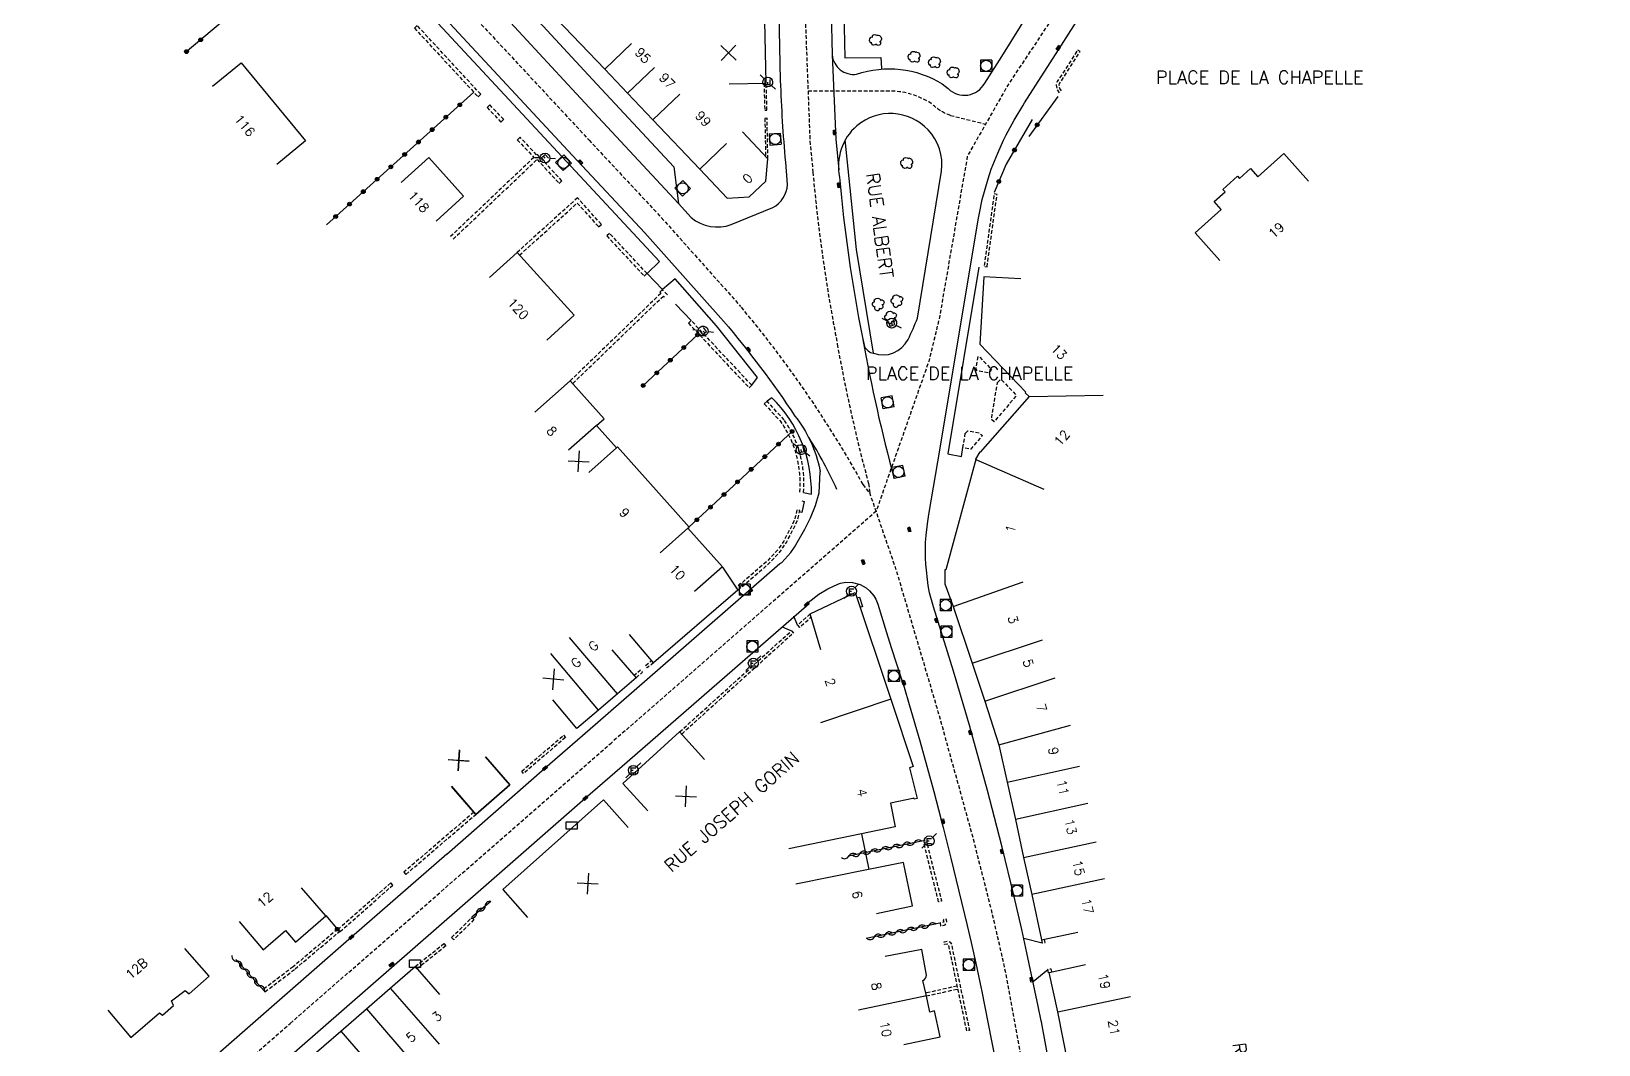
# Model space of a CAD drawing. Header units: millimetres. Extents: x 79999 to 81000, y 146000 to 147001.
# Drawn here: x 80609.4 to 80820.6, y 146656.3 to 146792.8 of the extents above; entities that cross this region are included whole.
import ezdxf
from ezdxf.enums import TextEntityAlignment as Align

# ---------------------------------------------------------------- set-up
doc = ezdxf.new("R2010")
doc.units = ezdxf.units.MM
doc.linetypes.add('DASHED', pattern=[0.75, 0.5, -0.25])
doc.layers.get('0').update_dxf_attribs({"linetype": 'CONTINUOUS'})
for name, color, linetype in [('W0001', 6, 'DASHED'), ('W0008', 7, 'CONTINUOUS'), ('W0100', 7, 'CONTINUOUS'), ('W0112', 1, 'DASHED'), ('W0300', 7, 'CONTINUOUS'), ('W0310', 3, 'CONTINUOUS'), ('W0322', 7, 'CONTINUOUS'), ('W0334', 7, 'CONTINUOUS'), ('W0400', 7, 'CONTINUOUS'), ('W0420', 7, 'CONTINUOUS'), ('W0471', 7, 'CONTINUOUS'), ('W0989', 7, 'CONTINUOUS'), ('W0991', 7, 'CONTINUOUS'), ('W1102', 7, 'CONTINUOUS'), ('W1471', 7, 'CONTINUOUS')]:
    doc.layers.add(name, color=color, linetype=linetype)
doc.styles.get("Standard").update_dxf_attribs({"font": 'romans.shx', "width": 0.85})

# ---------------------------------------------------------------- blocks, each defined once
blk = doc.blocks.new('T420')
for p, q in [((0.75, 0.75), (-0.75, 0.75)), ((-0.75, 0.75), (-0.75, -0.75)), ((0.75, 0.75), (0.75, -0.75)), ((0.75, -0.75), (-0.75, -0.75))]:
    blk.add_line(p, q)
blk.add_ellipse((0, 0), major_axis=(-0.53, 0.53), ratio=1, start_param=3.926991, end_param=10.210176)
blk = doc.blocks.new('T400')
for p, q in [((-0.15, 0.3), (0.15, 0.3)), ((-0.15, -0.25), (-0.15, 0.3)), ((-0.15, 0.15), (0.15, 0.15)), ((-0.15, 0), (0.15, 0)), ((0.15, 0.3), (0.15, -0.25)), ((-0.15, -0.15), (0.15, -0.15)), ((-0.15, -0.25), (-0.15, -0.3)), ((-0.15, -0.3), (0.15, -0.3)), ((0.15, -0.3), (0.15, -0.25))]:
    blk.add_line(p, q)
blk = doc.blocks.new('T471')
for p, q in [((-0.333334, 0.333334), (-0.333334, -0.333334)), ((-0.333334, 0.333334), (0.333334, 0.333334)), ((-0.333334, 0), (0, 0)), ((0.500001, 0.500001), (1.000002, 1.000002)), ((-0.500001, -0.500001), (-1.000002, -1.000002)), ((-0.333334, -0.333334), (0.333334, -0.333334))]:
    blk.add_line(p, q)
blk.add_ellipse((0, 0), major_axis=(0.471405, 0.471405), ratio=1, start_param=5.4977871438, end_param=11.780972451)
blk = doc.blocks.new('T300')
for p, q in [((-0.8, 0.51), (-0.86, 0.34)), ((-0.86, 0.34), (-0.86, 0.17)), ((-0.86, 0.17), (-0.74, 0.06)), ((-0.69, 0.63), (-0.8, 0.51)), ((-0.8, -0.06), (-0.74, 0.06)), ((-0.74, 0.06), (-0.69, 0.11)), ((-0.57, 0.69), (-0.69, 0.63)), ((-0.46, 0.69), (-0.57, 0.69)), ((-0.29, 0.63), (-0.46, 0.69)), ((-0.29, 0.63), (-0.17, 0.74)), ((-0.23, 0.57), (-0.29, 0.63)), ((-0.17, 0.74), (-0.06, 0.8)), ((-0.06, 0.8), (0.06, 0.8)), ((0.06, 0.8), (0.23, 0.74)), ((0.23, 0.74), (0.34, 0.63)), ((0.34, 0.63), (0.4, 0.51)), ((0.46, 0.46), (0.34, 0.46)), ((0.4, 0.51), (0.4, 0.46)), ((0.57, 0.4), (0.46, 0.46)), ((0.57, 0.4), (0.69, 0.29)), ((0.69, 0.29), (0.74, 0.17)), ((0.74, 0.06), (0.69, -0.17)), ((0.74, 0.17), (0.74, 0.06)), ((-0.8, -0.17), (-0.8, -0.06)), ((-0.8, -0.23), (-0.8, -0.17)), ((-0.74, -0.34), (-0.8, -0.23)), ((-0.69, -0.4), (-0.74, -0.34)), ((-0.51, -0.46), (-0.69, -0.4)), ((-0.4, -0.46), (-0.51, -0.46)), ((-0.4, -0.46), (-0.34, -0.46)), ((-0.34, -0.46), (-0.34, -0.4)), ((-0.34, -0.51), (-0.34, -0.46)), ((-0.29, -0.63), (-0.34, -0.51)), ((-0.17, -0.74), (-0.29, -0.63)), ((-0.06, -0.8), (-0.17, -0.74)), ((0.06, -0.8), (-0.06, -0.8)), ((0.17, -0.74), (0.06, -0.8)), ((0.23, -0.69), (0.17, -0.74)), ((0.29, -0.46), (0.23, -0.46)), ((0.29, -0.63), (0.23, -0.69)), ((0.46, -0.4), (0.29, -0.46)), ((0.34, -0.51), (0.29, -0.63)), ((0.34, -0.51), (0.34, -0.46)), ((0.57, -0.34), (0.46, -0.4)), ((0.63, -0.29), (0.57, -0.34)), ((0.69, -0.17), (0.63, -0.29))]:
    blk.add_line(p, q)
blk = doc.blocks.new('t322o')
at = {"color": 0, "linetype": 'Continuous'}
for radius in [0.25, 0.15]:
    blk.add_circle((0, 0), radius, dxfattribs=at)
blk = doc.blocks.new('t310o')
at = {"color": 0, "linetype": 'Continuous'}
for centre, start, end in [((-0.5, 0.38), 216.8699, 323.1304), ((0.5, -0.37), 36.8699, 143.1303)]:
    blk.add_arc(centre, 0.625, start, end, dxfattribs=at)
blk = doc.blocks.new('t991o')
at = {"color": 0, "linetype": 'Continuous'}
for p, q in [((-1, 1), (1, -1)), ((-1, -1), (1, 1))]:
    blk.add_line(p, q, dxfattribs=at)
blk = doc.blocks.new('T1471')
at = {"color": 0, "linetype": 'Continuous', "flags": 128}
blk.add_lwpolyline([(-0.75, -0.5), (-0.75, 0.5), (0.75, 0.5), (0.75, -0.5), (-0.75, -0.5)], dxfattribs=at)

msp = doc.modelspace()

# ---------------------------------------------------------------- linework, layer by layer
at = {"layer": 'W0001'}
for points in [[(80449.22, 147000), (80464.95, 146988.77), (80484.23, 146974.99), (80505.17, 146960.04, -0.029084), (80538.06, 146934.32, -0.015785), (80574.82, 146896.09), (80591.78, 146877.81), (80604.95, 146863.67), (80612.05, 146856.03), (80619.63, 146847.91), (80627.07, 146839.89), (80639.46, 146826.59), (80652.03, 146813.1), (80666.44, 146797.6), (80684.54, 146778.17), (80694.28, 146767.73), (80704.97, 146755.76, -0.048202), (80721.47, 146731.77, -0.116261)], [(80713.65, 146795.3), (80714.31, 146778.05), (80714.71, 146773.83, 0.025354), (80718, 146750.66, 0.022186), (80722.21, 146731.91, 0.022504)]]:
    msp.add_lwpolyline(points, format="xyb", dxfattribs=at)
at = {"layer": 'W0001', "flags": 128}
for points in [[(80789.88, 146858.63), (80778.9, 146844.51), (80753.85, 146804.97), (80740.97, 146785.55), (80735.52, 146775.99), (80731.76, 146754.25), (80730.32, 146748.33), (80723.23, 146728.15), (80687.51, 146696.92)], [(80733.25, 146781.5), (80737.99, 146780.32)], [(80722.21, 146731.91), (80722.38, 146730.63), (80721.47, 146731.77)], [(80824.33, 146311.91), (80804.74, 146373.08), (80790.77, 146416.49), (80773.13, 146467.93), (80770, 146477.8), (80766.27, 146491.22), (80764.51, 146498.67), (80762.41, 146507.96), (80760.92, 146515.88), (80759.76, 146522.92), (80758.34, 146532.14), (80756.98, 146542.51), (80755.96, 146551.25), (80754.81, 146560.73), (80753.72, 146572.19), (80752.37, 146585.38), (80751.01, 146596.9), (80749.38, 146611.24), (80747.62, 146626.56), (80746.13, 146636.31), (80744.3, 146646.61), (80742.26, 146657.57), (80740.49, 146667.05), (80738.73, 146674.64), (80736.22, 146684.47), (80731.61, 146701.12), (80725.98, 146720.16), (80722.38, 146730.63)]]:
    msp.add_lwpolyline(points, dxfattribs=at)
msp.add_lwpolyline([(80733.25, 146781.5, -0.109042), (80730.97, 146782.83), (80730.42, 146783.26, 0.137426), (80724.95, 146784.78), (80714.05, 146784.77)], format="xyb", dxfattribs=at)
at = {"layer": 'W0001'}
msp.add_lwpolyline([(80618.6, 146636.74), (80644.26, 146659.15), (80664.62, 146676.93), (80687.51, 146696.92)], dxfattribs=at)
at = {"layer": 'W0008'}
for points in [[(80502.82, 146915.9), (80516.92, 146913.22), (80531.43, 146910.51), (80537.19, 146909.42), (80558.66, 146905.35), (80558.61, 146905.06, -0.113468), (80567.24, 146899.77), (80574.77, 146891.67), (80583.14, 146882.67), (80592.55, 146872.58), (80605.54, 146858.61), (80621.3, 146841.69), (80629.72, 146832.61), (80665.2, 146794.51), (80682.32, 146776.1), (80692.04, 146765.69), (80702.68, 146753.77, -0.026975), (80712.29, 146740.99, -0.118417), (80715.65, 146733.72, -0.008396), (80715.7, 146733.47, -0.008396)], [(80685.06, 146807.87), (80675.11, 146802.11, 0.486971), (80674.97, 146797.2), (80672.81, 146795.22), (80682.79, 146784.47), (80696.6, 146769.63), (80698.32, 146767.74, 0.267261), (80703.71, 146766.78), (80709.29, 146769.07, 0.260902), (80711.29, 146772.19), (80711.04, 146775.2, -0.012941), (80710.36, 146786.2), (80710.14, 146795.21)], [(80717.15, 146795.39), (80717.3, 146789.65, 0.423031), (80720.59, 146787.04, -0.225947), (80732.14, 146785.73), (80732.94, 146785.1, 0.498246), (80737.87, 146785.83)]]:
    msp.add_lwpolyline(points, format="xyb", dxfattribs=at)
at = {"layer": 'W0008', "flags": 128}
for points in [[(80746.62, 146653.48), (80745.5, 146659.36), (80745.48, 146659.47), (80745.08, 146661.45), (80744.18, 146665.7), (80743.55, 146668.67), (80742.86, 146671.8), (80741.79, 146676.44), (80740.21, 146682.89), (80739.18, 146686.88), (80738.23, 146690.51), (80736.96, 146695.25), (80735.96, 146698.8), (80735.9, 146699.02), (80733.64, 146706.62), (80732.85, 146709.22), (80730.96, 146715.29), (80730.41, 146717.18), (80730.23, 146718.14), (80729.95, 146721.02), (80729.9, 146721.84), (80729.9, 146723.97), (80729.96, 146724.89), (80730.16, 146726.45), (80730.35, 146727.7), (80731.85, 146736.65), (80736.99, 146767.42), (80737.19, 146768.55), (80737.46, 146769.96), (80737.51, 146770.18), (80738.32, 146772.97), (80738.75, 146774.26), (80739.63, 146776.42), (80740.38, 146778.14), (80740.74, 146778.86), (80741.84, 146780.84), (80741.97, 146781.07), (80742.99, 146782.8), (80743.24, 146783.21), (80748.22, 146790.98), (80768.14, 146822.23)], [(80737.87, 146785.83), (80740.17, 146789.45), (80743.96, 146795.48)], [(80737.08, 146761.04), (80732.89, 146735.89), (80734.73, 146735.52), (80734.92, 146736.73)], [(80685.34, 146699.42), (80710.27, 146721.11), (80710.51, 146721.23), (80711.74, 146722.61), (80712.23, 146723.32), (80713.63, 146725.76), (80714.18, 146726.81), (80714.39, 146727.27), (80715.07, 146728.91), (80715.54, 146730.64), (80715.7, 146733.47)], [(80713.24, 146729.54), (80713.52, 146729.48), (80713.2, 146728), (80712.9, 146728.06)], [(80689.69, 146694.41), (80714.2, 146715.73), (80714.08, 146715.86), (80715.51, 146716.99), (80716.71, 146717.69), (80718.08, 146718.32), (80718.45, 146718.46), (80719.13, 146718.58), (80720.06, 146718.56), (80721.08, 146718.3), (80721.9, 146717.83), (80722.34, 146717.43), (80722.91, 146716.75), (80723.17, 146716.32), (80723.45, 146715.64), (80724.63, 146711.82), (80725.27, 146709.78), (80726.72, 146705.28), (80726.99, 146704.44), (80727.7, 146702.1), (80729.11, 146697.22), (80731, 146690.41), (80732.27, 146685.53), (80733.31, 146681.4), (80734.4, 146676.95), (80735.51, 146672.34), (80736.05, 146670.04), (80736.68, 146667.27), (80737.41, 146663.83), (80737.44, 146663.67), (80738.79, 146656.81), (80739.41, 146653.6)], [(80720.64, 146716.47), (80720.97, 146716.58), (80721.4, 146715.3), (80721.07, 146715.19)], [(80712.64, 146712.8), (80712.16, 146714.01)], [(80710.56, 146712.6), (80711.81, 146712.05)], [(80745.63, 146669.97), (80743.13, 146670.58)], [(80744.38, 146664.81), (80746.38, 146666.43)]]:
    msp.add_lwpolyline(points, dxfattribs=at)
msp.add_lwpolyline([(80722.86, 146749.44, 0.380867), (80727.54, 146751.32, 0.024598), (80728.8, 146754.19), (80732.03, 146773.99, 0.232611), (80730.23, 146779.53, 0.402452), (80720.61, 146780.08, 0.270993), (80718.3, 146773.17, 0.027295), (80721.39, 146751.59), (80721.67, 146750.35, 0.215), (80722.86, 146749.44)], format="xyb", dxfattribs=at)
at = {"layer": 'W0008'}
for points in [[(80665.37, 146681.97), (80678.6, 146693.54), (80685.34, 146699.42)], [(80670.33, 146677.51), (80684.03, 146689.48), (80689.69, 146694.41)], [(80665.37, 146681.97), (80652.5, 146670.77), (80625.55, 146647.17), (80595.3, 146620.7), (80542.85, 146576.34), (80513.42, 146554.66), (80484.5, 146533.01), (80457.42, 146506.87), (80448.03, 146496.75), (80445.56, 146496.27), (80443.02, 146496.92), (80441.47, 146498.08), (80440.01, 146499.91), (80439.65, 146500.35)], [(80619.78, 146628.81), (80619.41, 146629.94), (80619.16, 146631.86), (80620.77, 146634.55), (80624.26, 146637.66), (80629.94, 146642.25), (80670.33, 146677.51)]]:
    msp.add_lwpolyline(points, dxfattribs=at)
at = {"layer": 'W0100'}
for points in [[(80682.91, 146799.6), (80680.07, 146803.72), (80674.82, 146800.11), (80680.14, 146794.51), (80686.65, 146787.73), (80689.72, 146784.5), (80693.15, 146780.9), (80699.45, 146774.27), (80703.15, 146770.35), (80706.13, 146770.52), (80708.35, 146772.63), (80708.64, 146775.64), (80705.2, 146779.28)], [(80703.41, 146785.74), (80708.41, 146785.84), (80708.24, 146794.21), (80703.24, 146794.11)], [(80633.8, 146785.42), (80637.67, 146788.59), (80646.33, 146778.05), (80642.46, 146774.87)], [(80663.91, 146767.26), (80667.63, 146770.61), (80662.95, 146775.81), (80659.23, 146772.46)], [(80671.14, 146759.65), (80674.83, 146763.03), (80682.54, 146754.58), (80678.85, 146751.21)], [(80702.51, 146720.65), (80697.87, 146725.86), (80698.02, 146725.99), (80688.39, 146736.82), (80688.24, 146736.69), (80685.53, 146739.73), (80686.56, 146740.62), (80682, 146745.74), (80677.25, 146741.51)], [(80665.99, 146691.09), (80669.27, 146687.31), (80673.87, 146691.3), (80670.59, 146695.08)], [(80670.6, 146695.06), (80673.88, 146691.29), (80669.26, 146687.28), (80665.99, 146691.06)], [(80689.83, 146685.53), (80686.5, 146689.26), (80672.9, 146677.17), (80676.23, 146673.43)], [(80637.36, 146672.88), (80640.62, 146669.08), (80643.63, 146671.67), (80644.96, 146670.1), (80649.06, 146673.64), (80645.79, 146677.42)], [(80619.69, 146660.92), (80622.76, 146657.23), (80626.65, 146660.57), (80627.03, 146660.24), (80628.53, 146661.54), (80628.25, 146662.2), (80630.09, 146663.57), (80630.65, 146663.15), (80633.34, 146665.5), (80630.05, 146669.26)], [(80643.72, 146635.4), (80640.41, 146639.15), (80642.67, 146641.14), (80641.18, 146643.23), (80644.63, 146646.47), (80641.71, 146649.96), (80646.5, 146654.13), (80651.09, 146658.12), (80654.53, 146661.09), (80657.74, 146663.89), (80661.1, 146666.81), (80664.38, 146663.04)]]:
    msp.add_lwpolyline(points, dxfattribs=at)
at = {"layer": 'W0100', "flags": 128}
for points in [[(80769.57, 146761.94), (80766.24, 146765.66), (80769.75, 146768.81), (80768.79, 146769.88), (80770.27, 146771.2), (80769.97, 146771.53), (80771.93, 146773.29), (80772.2, 146772.99), (80773.69, 146774.33), (80774.68, 146773.22), (80778.19, 146776.36), (80781.52, 146772.64)], [(80742.72, 146759.48), (80737.73, 146759.76), (80737.22, 146750.65), (80743.42, 146744.2), (80743.34, 146744.12), (80743.84, 146743.6), (80737.25, 146736.12)], [(80737.2, 146736.15), (80736.62, 146735.16), (80736.66, 146735.13), (80732.61, 146720.27), (80732.5, 146720.27), (80732.49, 146718.36), (80733.63, 146715.3), (80736.17, 146707.67), (80737.87, 146702.58), (80739.79, 146696.7), (80740.89, 146691.64), (80742.02, 146686.63), (80743.11, 146681.5), (80744.22, 146676.5), (80745.52, 146670.41), (80750.41, 146671.46)], [(80702.51, 146720.63), (80704.61, 146717.54), (80693.23, 146707.74), (80689.97, 146711.53)], [(80715.79, 146709.49), (80714.35, 146714.33), (80720.39, 146717.19), (80725.21, 146702.82), (80728.23, 146693.78), (80727.72, 146693.6), (80728.77, 146689.43), (80728.34, 146689.34), (80728.31, 146689.49), (80728.2, 146689.47), (80725.15, 146688.81), (80725.8, 146685.62), (80721.24, 146684.68), (80722.23, 146679.87)], [(80687.63, 146709.49), (80690.9, 146705.71), (80688.39, 146703.55), (80685.83, 146701.37), (80682.88, 146698.9), (80679.67, 146702.73)], [(80700.1, 146694.71), (80696.75, 146698.42), (80689.09, 146691.48), (80692.44, 146687.78)], [(80723.26, 146673.95), (80728.15, 146674.97), (80726.93, 146680.84), (80722.22, 146679.9)], [(80726.95, 146656.29), (80731.85, 146657.32), (80731.11, 146660.82), (80730.49, 146660.68), (80729.96, 146663.04), (80729.53, 146664.94), (80729.74, 146665.06), (80729.9, 146665.23), (80729.99, 146665.42), (80730.02, 146665.63), (80729.37, 146669.09), (80724.46, 146668.17)], [(80755.52, 146646.87), (80750.62, 146645.92), (80749.11, 146653.66), (80747.73, 146660.71), (80746.55, 146665.99), (80751.43, 146667.08)]]:
    msp.add_lwpolyline(points, dxfattribs=at)
at = {"layer": 'W0112'}
for p, q in [((80681.36, 146697.68), (80675.72, 146692.83)), ((80675.72, 146692.83), (80675.46, 146693.13)), ((80659.85, 146679.23), (80669.27, 146687.31)), ((80669.27, 146687.31), (80669.01, 146687.62)), ((80650.99, 146671.52), (80658.08, 146677.77)), ((80658.08, 146677.77), (80657.81, 146678.07)), ((80666.01, 146670.71), (80668.75, 146673.42)), ((80668.75, 146673.42), (80669.03, 146673.13)), ((80644.91, 146666.48), (80650.9, 146671.52)), ((80661.1, 146666.81), (80664.98, 146669.89)), ((80664.98, 146669.89), (80665.23, 146669.58)), ((80640.86, 146663.39), (80644.91, 146666.48))]:
    msp.add_line(p, q, dxfattribs=at)
for points in [[(80669.94, 146784.35), (80661.36, 146793.61), (80660.99, 146793.27), (80669.57, 146784.01)], [(80673.03, 146780.93), (80671.17, 146782.92), (80670.8, 146782.58), (80672.66, 146780.59)], [(80692.35, 146760.19), (80687.3, 146765.6), (80686.93, 146765.26), (80691.98, 146759.85)], [(80706.47, 146745.14), (80698.29, 146753.86), (80697.93, 146753.52), (80706.1, 146744.8)]]:
    msp.add_lwpolyline(points, close=True, dxfattribs=at)
at = {"layer": 'W0112', "flags": 128}
for points in [[(80748.2, 146784.82), (80748.01, 146785.11), (80747.96, 146785.25), (80747.91, 146785.62), (80747.91, 146785.62), (80747.96, 146785.8), (80747.99, 146785.85), (80750.72, 146790.09), (80750.39, 146790.3), (80747.65, 146786.07), (80747.59, 146785.94), (80747.52, 146785.71), (80747.51, 146785.58), (80747.57, 146785.17), (80747.66, 146784.91), (80747.9, 146784.53)], [(80704.61, 146717.54), (80708.79, 146721.11), (80710.33, 146722.76), (80711.13, 146723.93), (80712.13, 146725.86), (80712.58, 146726.85), (80712.73, 146727.28), (80712.94, 146728.24), (80712.55, 146728.32), (80712.34, 146727.38), (80712.21, 146727), (80711.77, 146726.03), (80710.78, 146724.12), (80710.03, 146723.02), (80708.52, 146721.41), (80704.35, 146717.84)], [(80714.35, 146714.33), (80712.64, 146712.8), (80712.9, 146712.5), (80714.48, 146713.91)], [(80696.75, 146698.42), (80711.81, 146712.05), (80712.08, 146711.75), (80697.02, 146698.12)], [(80690.9, 146705.71), (80691.73, 146706.47), (80691.46, 146706.76), (80690.63, 146706.01)], [(80693.23, 146707.74), (80692.39, 146707.04), (80692.14, 146707.34), (80692.97, 146708.05)], [(80745.52, 146670.41), (80745.63, 146669.97), (80746.02, 146670.06), (80745.9, 146670.51)], [(80746.48, 146665.98), (80746.38, 146666.43), (80746.77, 146666.52), (80746.87, 146666.07)], [(80734.17, 146664.18), (80729.92, 146663.23)], [(80730, 146662.84), (80734.26, 146663.79)]]:
    msp.add_lwpolyline(points, dxfattribs=at)
at = {"layer": 'W0112'}
for points in [[(80708.11, 146785.83), (80708.22, 146782.2), (80708.52, 146782.21), (80708.41, 146785.84)], [(80708.64, 146775.64), (80708.53, 146781.11), (80708.23, 146781.1), (80708.33, 146775.97)], [(80666.23, 146764.83), (80677.53, 146775.56), (80680.51, 146772.33), (80680.88, 146772.67), (80677.57, 146776.25), (80677.46, 146776.19), (80675.24, 146778.56), (80674.87, 146778.22), (80677.1, 146775.84), (80665.88, 146765.19)], [(80675.16, 146762.66), (80682.95, 146769.68), (80685.83, 146766.48), (80686.2, 146766.81), (80682.98, 146770.39), (80674.83, 146763.03)], [(80695.09, 146757.31), (80694.45, 146758.02), (80694.08, 146757.68), (80694.22, 146757.52), (80682, 146745.74)], [(80682.35, 146745.38), (80694.56, 146757.15), (80694.71, 146756.99)], [(80675.46, 146693.13), (80681.1, 146697.98), (80681.36, 146697.68)], [(80669.01, 146687.62), (80659.59, 146679.53), (80659.85, 146679.23)], [(80657.81, 146678.07), (80650.72, 146671.82), (80650.99, 146671.52)], [(80669.03, 146673.13), (80666.29, 146670.42), (80666.01, 146670.71)], [(80650.9, 146671.52), (80650.64, 146671.83), (80644.66, 146666.79)], [(80665.23, 146669.58), (80661.35, 146666.5), (80661.1, 146666.81)], [(80644.66, 146666.79), (80640.62, 146663.71), (80640.86, 146663.39)]]:
    msp.add_lwpolyline(points, dxfattribs=at)
at = {"layer": 'W0112', "flags": 128}
for points in [[(80738.18, 146761.08), (80739.53, 146770.86), (80739.14, 146770.92), (80737.78, 146761.14)], [(80736.86, 146747.08), (80736.7, 146747.3), (80736.98, 146749.01), (80737.15, 146748.99), (80738.8, 146747.25), (80738.36, 146746.78)], [(80739.58, 146745.52), (80740.05, 146745.94), (80742.14, 146743.76), (80739.14, 146740.21), (80738.77, 146740.52)], [(80735.26, 146738.7), (80735.59, 146738.99), (80737.15, 146738.71), (80737.55, 146738.36), (80735.98, 146736.52), (80734.93, 146736.73)], [(80731.66, 146675.52), (80729.64, 146683.52), (80730.02, 146683.62), (80732.05, 146675.62)], [(80732.27, 146673.11), (80732.34, 146672.8), (80732.32, 146672.78), (80732.31, 146672.78), (80731.85, 146672.7), (80731.93, 146672.3), (80732.38, 146672.39), (80732.52, 146672.44), (80732.66, 146672.55), (80732.74, 146672.71), (80732.74, 146672.86), (80732.66, 146673.2)], [(80735.45, 146658.13), (80733.03, 146669.63), (80733.03, 146669.63), (80733.03, 146669.63), (80733.03, 146669.63), (80732.91, 146669.83), (80732.87, 146669.82), (80732.46, 146669.76), (80732.4, 146670.15), (80732.83, 146670.22), (80733.03, 146670.21), (80733.21, 146670.11), (80733.21, 146670.1), (80733.37, 146669.84), (80733.37, 146669.84), (80733.37, 146669.84), (80733.37, 146669.84), (80735.81, 146658.21)]]:
    msp.add_lwpolyline(points, close=True, dxfattribs=at)
at = {"layer": 'W0112'}
msp.add_lwpolyline([(80713.45, 146730.69, 0.174153), (80710.84, 146740.47), (80708.53, 146742.97), (80708.16, 146742.63), (80710.45, 146740.16, -0.173531), (80712.95, 146730.73)], format="xyb", dxfattribs=at)
at = {"layer": 'W0310'}
for p, q in [((80671.3, 146675.59), (80668.74, 146673.46)), ((80640.81, 146663.5), (80636.92, 146667.74))]:
    msp.add_line(p, q, dxfattribs=at)
at = {"layer": 'W0310', "flags": 128}
for points in [[(80729.84, 146683.81), (80719.46, 146681.69)], [(80731.8, 146672.65), (80721.91, 146670.59)]]:
    msp.add_lwpolyline(points, dxfattribs=at)
at = {"layer": 'W0322'}
msp.add_line((80649.08, 146673.67), (80650.71, 146671.72), dxfattribs=at)
for points in [[(80649.11, 146805.91), (80630.1, 146789.93)], [(80649.14, 146766.74), (80669, 146784.63)], [(80699.14, 146751.93), (80691.8, 146745.06)], [(80711.9, 146738.91), (80697.99, 146726.02)]]:
    msp.add_lwpolyline(points, dxfattribs=at)
at = {"layer": 'W0322', "flags": 128}
for points in [[(80747.73, 146784.06), (80743.83, 146778.66)], [(80744.28, 146780.94), (80740.77, 146774.94), (80739.13, 146771.13)]]:
    msp.add_lwpolyline(points, dxfattribs=at)
at = {"layer": 'W0334'}
for points in [[(80706.47, 146745.14), (80707.26, 146746.17), (80701.71, 146753.12), (80696.14, 146759.47), (80694.45, 146758.02), (80692.35, 146760.19), (80694.02, 146761.79), (80679.11, 146777.85), (80663.01, 146795.2), (80652.27, 146806.74)], [(80674.97, 146797.2), (80685.01, 146786.34), (80695.96, 146774.55), (80696.6, 146769.63)], [(80718.9, 146795.44), (80719.02, 146789.27), (80723.88, 146789.32), (80723.95, 146787.8)], [(80717.3, 146789.65), (80717.81, 146778.29), (80718.2, 146774.16)], [(80722.86, 146749.44), (80720.6, 146763.43), (80719.08, 146778.2)], [(80698.29, 146753.86), (80696.2, 146756.08)]]:
    msp.add_lwpolyline(points, dxfattribs=at)
for points in [[(80721.45, 146751.28, 0.022504), (80725.67, 146732.57, 0.022504)], [(80713.45, 146730.69), (80714.51, 146730.45, 0.206509), (80709.19, 146743.45), (80708.53, 146742.97)], [(80717.94, 146731.1, 0.034616), (80714.19, 146738.08, 0.051986)]]:
    msp.add_lwpolyline(points, format="xyb", dxfattribs=at)
at = {"layer": 'W1102'}
for p, q in [((80690.26, 146791.19), (80686.65, 146787.73)), ((80693.34, 146787.95), (80689.72, 146784.5)), ((80696.77, 146784.34), (80693.15, 146780.9)), ((80703.08, 146777.71), (80699.45, 146774.27)), ((80657.74, 146663.89), (80664.32, 146656.36)), ((80654.53, 146661.09), (80661.06, 146653.52)), ((80651.09, 146658.12), (80657.64, 146650.57))]:
    msp.add_line(p, q, dxfattribs=at)
at = {"layer": 'W1102', "flags": 128}
for points in [[(80743.84, 146743.6), (80753.84, 146743.79)], [(80685.53, 146739.73), (80681.79, 146736.4)], [(80688.24, 146736.69), (80684.5, 146733.36)], [(80736.66, 146735.13), (80745.82, 146731.13)], [(80697.87, 146725.86), (80694.13, 146722.54)], [(80702.51, 146720.65), (80698.77, 146717.33)], [(80733.63, 146715.3), (80743.06, 146718.63)], [(80688.39, 146703.55), (80681.89, 146711.14)], [(80736.17, 146707.67), (80745.66, 146710.84)], [(80685.83, 146701.37), (80679.38, 146709.01)], [(80737.87, 146702.58), (80747.37, 146705.71)], [(80725.21, 146702.82), (80715.73, 146699.65)], [(80739.79, 146696.7), (80749.45, 146699.32)], [(80740.89, 146691.64), (80750.65, 146693.81)], [(80751.78, 146688.77), (80742.02, 146686.63)], [(80721.24, 146684.68), (80711.45, 146682.68)], [(80743.11, 146681.5), (80752.88, 146683.62)], [(80722.22, 146679.9), (80712.43, 146677.9)], [(80753.99, 146678.62), (80744.22, 146676.5)], [(80730, 146662.84), (80720.87, 146660.92)], [(80747.73, 146660.71), (80757.52, 146662.75)]]:
    msp.add_lwpolyline(points, dxfattribs=at)

# ---------------------------------------------------------------- block references
at = {"layer": 'W0300'}
for p, rotation in [((80723.26, 146791.65), 32.3462065293201), ((80728.45, 146789.38), 32.3462065293201), ((80731.21, 146788.64), 32.3462065293201), ((80733.72, 146787.27), 32.3462065293201), ((80727.45, 146775.07), 32.3462065293201), ((80723.53, 146756.15), 108.8221251374757), ((80726.04, 146756.6), 108.8221251374757), ((80725.19, 146754.4), 108.8221251374757)]:
    msp.add_blockref('T300', p, dxfattribs=dict(at, rotation=rotation))
at = {"layer": 'W0310'}
for p, rotation in [((80725.43, 146682.91), 191.5626833396612), ((80726.9, 146683.21), 191.5626833396612), ((80728.37, 146683.51), 191.5626833396612), ((80719.55, 146681.7), 191.5626833396612), ((80721.02, 146682), 191.5626833396612), ((80722.49, 146682.3), 191.5626833396612), ((80723.96, 146682.61), 191.5626833396612), ((80669.37, 146673.99), 219.7702830189772), ((80670.53, 146674.95), 219.7702830189772), ((80730.33, 146672.34), 191.7702584889379), ((80722.99, 146670.81), 191.7702584889379), ((80724.46, 146671.12), 191.7702584889379), ((80725.93, 146671.43), 191.7702584889379), ((80727.39, 146671.73), 191.7702584889379), ((80728.86, 146672.04), 191.7702584889379), ((80637.09, 146667.55), 132.5355396543447), ((80638.11, 146666.45), 132.5355396543447), ((80639.12, 146665.34), 132.5355396543447), ((80640.13, 146664.23), 132.5355396543447)]:
    msp.add_blockref('t310o', p, dxfattribs=dict(at, rotation=rotation))
at = {"layer": 'W0322'}
for p, rotation in [((80632.19, 146791.69), 220.0500914164464), ((80630.28, 146790.09), 220.0500914164464), ((80667.11, 146782.93), 42.01665169216544), ((80665.25, 146781.26), 42.01665169216544), ((80744.95, 146780.21), 234.2405364099225), ((80661.54, 146777.91), 42.01665169216544), ((80663.4, 146779.58), 42.01665169216544), ((80659.68, 146776.24), 42.01665169216544), ((80741.88, 146776.83), 239.7232741929784), ((80657.82, 146774.56), 42.01665169216544), ((80655.97, 146772.89), 42.01665169216544), ((80739.76, 146772.59), 246.5729949943548), ((80652.25, 146769.54), 42.01665169216544), ((80654.11, 146771.22), 42.01665169216544), ((80650.39, 146767.87), 42.01665169216544), ((80699.14, 146751.93), 223.1416736662203), ((80695.49, 146748.51), 223.1416736662203), ((80697.31, 146750.22), 223.1416736662203), ((80693.66, 146746.8), 223.1416736662203), ((80691.84, 146745.09), 223.1416736662203), ((80711.9, 146738.91), 222.8436635139113), ((80710.06, 146737.21), 222.8436635139113), ((80706.4, 146733.81), 222.8436635139113), ((80708.23, 146735.51), 222.8436635139113), ((80704.56, 146732.11), 222.8436635139113), ((80702.73, 146730.41), 222.8436635139113), ((80700.9, 146728.71), 222.8436635139113), ((80699.07, 146727.01), 222.8436635139113), ((80650.6, 146671.84), 309.9038177284669)]:
    msp.add_blockref('t322o', p, dxfattribs=dict(at, rotation=rotation))
at = {"layer": 'W0400'}
for p, rotation in [((80747.79, 146790.58), 146.6456126828139), ((80717.64, 146779.23), 2.561793138701347), ((80683.38, 146775.21), 42.93175531629834), ((80718.22, 146772.07), 186.4678072679746), ((80705.99, 146749.95), 38.70519760762036), ((80727.71, 146725.69), 194.6388644986683), ((80721.49, 146721.33), 17.26264178084964), ((80706.27, 146717.41), 131.5827720018835), ((80713.88, 146715.64), 131.1584707596717), ((80731.37, 146713.43), 197.2318788427435), ((80726.95, 146705.05), 18.30313327524571), ((80735.94, 146698.34), 195.861194896521), ((80678.6, 146693.54), 311.1636924745189), ((80684.03, 146689.48), 131.1430931091309), ((80732.22, 146686.37), 14.30362030939563), ((80740.2, 146682.3), 194.299205528116), ((80652.5, 146670.77), 311.1217041015624), ((80657.89, 146667.08), 306.4938354492186), ((80744.17, 146665.04), 191.9478617277196)]:
    msp.add_blockref('T400', p, dxfattribs=dict(at, rotation=rotation))
at = {"layer": 'W0420'}
for p in [(80738.06, 146788.18), (80705.51, 146717.58), (80732.6, 146715.51), (80732.69, 146711.9), (80706.55, 146709.93), (80725.62, 146705.95), (80742.23, 146677.04), (80735.72, 146667.03)]:
    msp.add_blockref('T420', p, dxfattribs=at)
for p, rotation in [((80709.61, 146778.31), 94.1785132836403), ((80681.09, 146775.11), 312.9317553162983), ((80697.16, 146771.67), 313.5606986760303), ((80724.79, 146742.83), 281.3544336220613), ((80726.25, 146733.45), 281.3544336220613)]:
    msp.add_blockref('T420', p, dxfattribs=dict(at, rotation=rotation))
at = {"layer": 'W0471'}
for p, rotation in [((80708.62, 146785.99), 91.78230474569315), ((80678.59, 146775.75), 312.9317553162983), ((80699.92, 146752.44), 128.5539882101412), ((80725.33, 146753.51), 108.8221251374757), ((80713.13, 146736.47), 98.9510620387906)]:
    msp.add_blockref('T471', p, dxfattribs=dict(at, rotation=rotation))
for p in [(80719.91, 146717.38), (80706.67, 146707.68), (80690.5, 146693.25), (80730.38, 146683.74)]:
    msp.add_blockref('T471', p, dxfattribs=at)
at = {"layer": 'W0991'}
for p, rotation in [((80703.33, 146789.92), 1.14326974957955), ((80683.15, 146734.88), 41.6623199242703), ((80679.73, 146705.52), 219.9217834397047), ((80666.98, 146694.59), 40.93968558121792), ((80666.99, 146694.57), 220.9241899952855), ((80697.61, 146689.76), 42.15030645271045), ((80684.36, 146677.98), 221.6524360501804)]:
    msp.add_blockref('t991o', p, dxfattribs=dict(at, rotation=rotation))
at = {"layer": 'W1471'}
for p in [(80682.19, 146685.8), (80661.07, 146667.2)]:
    msp.add_blockref('T1471', p, dxfattribs=at)

# ---------------------------------------------------------------- texts
at = {"layer": 'W0989'}
for p in [(80774.93, 146786.63), (80735.83, 146746.74)]:
    msp.add_text('PLACE DE LA CHAPELLE', height=1.75, dxfattribs=at).set_placement(p, align=Align.MIDDLE)
for s, rotation, p in [('RUE ALBERT', 277.6968, (80723.71, 146766.68)), ('RUE JOSEPH GORIN', 41.1791, (80703.76, 146687.68)), ('RUE ALBERT', 277.2476, (80773.02, 146649.47))]:
    msp.add_text(s, height=1.75, rotation=rotation, dxfattribs=at).set_placement(p, align=Align.MIDDLE)
at = {"layer": 'W0991'}
for s, rotation, p in [('95', 313.6085, (80691.8, 146789.57)), ('97', 313.5321, (80695.06, 146786.15)), ('116', 309.3955, (80638.13, 146780.14)), ('99', 313.5607, (80699.92, 146781.03)), ('0', 44.026, (80705.9, 146773)), ('118', 312.013, (80661.57, 146769.86)), ('19', 41.8434, (80777.17, 146766.03)), ('120', 312.426, (80674.99, 146755.43)), ('13', 313.8843, (80747.89, 146749.65)), ('8', 311.6623, (80679.52, 146738.96)), ('12', 48.282, (80748.26, 146738.04)), ('9', 311.6623, (80689.32, 146727.95)), ('1', 74.7626, (80741.37, 146725.81)), ('10', 311.6623, (80696.45, 146719.93)), ('3', 288.022, (80741.69, 146713.57)), ('G', 39.9744, (80685.13, 146710)), ('G', 39.9744, (80682.78, 146707.75)), ('5', 288.022, (80743.73, 146707.69)), ('2', 288.5232, (80717.06, 146705.12)), ('7', 288.022, (80745.54, 146701.65)), ('9', 282.2648, (80747.14, 146695.84)), ('11', 282.036, (80748.41, 146690.92)), ('4', 281.7703, (80721.35, 146690.23)), ('13', 282.036, (80749.46, 146685.65)), ('15', 282.036, (80750.52, 146680.09)), ('12', 40.8094, (80640.85, 146675.82)), ('6', 281.7703, (80720.69, 146676.48)), ('17', 282.036, (80751.71, 146674.93)), ('12B', 41.1825, (80623.55, 146666.52)), ('8', 281.7703, (80723.27, 146664.14)), ('19', 282.5402, (80753.98, 146664.82)), ('3', 40.9972, (80664.04, 146660.08)), ('5', 41.1292, (80660.53, 146657.3)), ('10', 281.7703, (80724.52, 146658.37)), ('21', 281.0406, (80755.28, 146658.57))]:
    msp.add_text(s, height=1.25, rotation=rotation, dxfattribs=at).set_placement(p, align=Align.MIDDLE)

doc.saveas('drawing.dxf')
